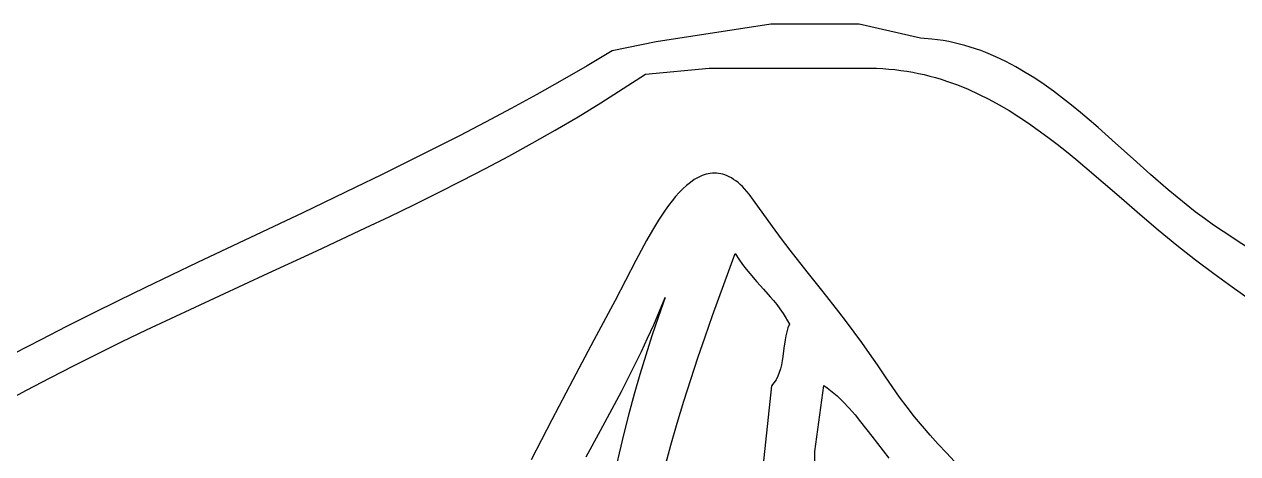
# Model space of a CAD drawing. Extents: x -38.8 to 24, y -17.1 to 3.4.
# Drawn here: x -36.294 to -34.917, y 0.734 to 1.221 of the extents above; entities that cross this region are included whole.
import ezdxf

# ---------------------------------------------------------------- set-up
doc = ezdxf.new("R2010")
doc.units = 0

msp = doc.modelspace()

# ---------------------------------------------------------------- linework, layer by layer
at = {"color": 7, "linetype": 'CONTINUOUS'}
for p, q in [((-35.446435, 1.221447), (-35.576435, 1.201447)), ((-35.346435, 1.221447), (-35.446435, 1.221447)), ((-35.276696, 1.205599), (-35.346435, 1.221447)), ((-35.576435, 1.201447), (-35.626435, 1.191447)), ((-35.26364, 1.204626), (-35.276696, 1.205599)), ((-35.257225, 1.20386), (-35.26364, 1.204626)), ((-35.250881, 1.202913), (-35.257225, 1.20386)), ((-35.244609, 1.20179), (-35.250881, 1.202913)), ((-35.238404, 1.200495), (-35.244609, 1.20179)), ((-35.232267, 1.199034), (-35.238404, 1.200495)), ((-35.226195, 1.197409), (-35.232267, 1.199034)), ((-35.626435, 1.191447), (-35.654813, 1.174448)), ((-35.220185, 1.195627), (-35.226195, 1.197409)), ((-35.214237, 1.193691), (-35.220185, 1.195627)), ((-35.208349, 1.191606), (-35.214237, 1.193691)), ((-35.202518, 1.189376), (-35.208349, 1.191606)), ((-35.191023, 1.184501), (-35.202518, 1.189376)), ((-35.179736, 1.179102), (-35.191023, 1.184501)), ((-35.654813, 1.174448), (-35.68341, 1.157859)), ((-35.588747, 1.164879), (-35.516435, 1.171447)), ((-35.516435, 1.171447), (-35.421435, 1.171447)), ((-35.516435, 1.171447), (-35.516435, 1.171447)), ((-35.421435, 1.171447), (-35.326435, 1.171447)), ((-35.326435, 1.171447), (-35.319416, 1.17113)), ((-35.319416, 1.17113), (-35.312476, 1.170639)), ((-35.312476, 1.170639), (-35.305613, 1.169979)), ((-35.168643, 1.173216), (-35.179736, 1.179102)), ((-35.157729, 1.166878), (-35.168643, 1.173216)), ((-35.68341, 1.157859), (-35.712211, 1.141648)), ((-35.639309, 1.132202), (-35.588747, 1.164879)), ((-35.305613, 1.169979), (-35.298825, 1.169153)), ((-35.298825, 1.169153), (-35.29211, 1.168164)), ((-35.29211, 1.168164), (-35.285467, 1.167017)), ((-35.285467, 1.167017), (-35.278894, 1.165714)), ((-35.278894, 1.165714), (-35.272389, 1.16426)), ((-35.272389, 1.16426), (-35.26595, 1.162658)), ((-35.26595, 1.162658), (-35.259577, 1.160912)), ((-35.259577, 1.160912), (-35.253267, 1.159026)), ((-35.253267, 1.159026), (-35.247018, 1.157003)), ((-35.247018, 1.157003), (-35.234698, 1.152561)), ((-35.14698, 1.160124), (-35.157729, 1.166878)), ((-35.136381, 1.15299), (-35.14698, 1.160124)), ((-35.234698, 1.152561), (-35.222604, 1.147615)), ((-35.222604, 1.147615), (-35.210721, 1.142195)), ((-35.125917, 1.145513), (-35.136381, 1.15299)), ((-35.115574, 1.137729), (-35.125917, 1.145513)), ((-35.712211, 1.141648), (-35.741198, 1.125785)), ((-35.665036, 1.116542), (-35.639309, 1.132202)), ((-35.210721, 1.142195), (-35.199037, 1.136331)), ((-35.199037, 1.136331), (-35.187537, 1.130051)), ((-35.187537, 1.130051), (-35.176207, 1.123384)), ((-35.105337, 1.129674), (-35.115574, 1.137729)), ((-35.095192, 1.121384), (-35.105337, 1.129674)), ((-35.741198, 1.125785), (-35.770352, 1.110237)), ((-35.691032, 1.101292), (-35.665036, 1.116542)), ((-35.176207, 1.123384), (-35.165036, 1.116361)), ((-35.165036, 1.116361), (-35.154007, 1.10901)), ((-35.085123, 1.112895), (-35.095192, 1.121384)), ((-35.770352, 1.110237), (-35.799658, 1.094972)), ((-35.154007, 1.10901), (-35.143109, 1.10136)), ((-35.075116, 1.104244), (-35.085123, 1.112895)), ((-35.05523, 1.086597), (-35.075116, 1.104244)), ((-35.799658, 1.094972), (-35.829098, 1.07996)), ((-35.717279, 1.086421), (-35.691032, 1.101292)), ((-35.143109, 1.10136), (-35.132327, 1.093441)), ((-35.132327, 1.093441), (-35.121648, 1.085282)), ((-35.829098, 1.07996), (-35.858655, 1.065167)), ((-35.743757, 1.071898), (-35.717279, 1.086421)), ((-35.121648, 1.085282), (-35.111058, 1.076913)), ((-35.111058, 1.076913), (-35.100543, 1.068362)), ((-35.035416, 1.068732), (-35.05523, 1.086597)), ((-35.858655, 1.065167), (-35.888311, 1.050563)), ((-35.770445, 1.057691), (-35.743757, 1.071898)), ((-35.100543, 1.068362), (-35.09009, 1.059658)), ((-35.015557, 1.050939), (-35.035416, 1.068732)), ((-35.888311, 1.050563), (-35.918049, 1.036116)), ((-35.797324, 1.043769), (-35.770445, 1.057691)), ((-35.528945, 1.047655), (-35.533397, 1.045069)), ((-35.524428, 1.049733), (-35.528945, 1.047655)), ((-35.519848, 1.051266), (-35.524428, 1.049733)), ((-35.517535, 1.051817), (-35.519848, 1.051266)), ((-35.515207, 1.052219), (-35.517535, 1.051817)), ((-35.512865, 1.052465), (-35.515207, 1.052219)), ((-35.510508, 1.052553), (-35.512865, 1.052465)), ((-35.508138, 1.052477), (-35.510508, 1.052553)), ((-35.505754, 1.052233), (-35.508138, 1.052477)), ((-35.503356, 1.051817), (-35.505754, 1.052233)), ((-35.500946, 1.051223), (-35.503356, 1.051817)), ((-35.498523, 1.050448), (-35.500946, 1.051223)), ((-35.496087, 1.049486), (-35.498523, 1.050448)), ((-35.493639, 1.048333), (-35.496087, 1.049486)), ((-35.49118, 1.046985), (-35.493639, 1.048333)), ((-35.488708, 1.045437), (-35.49118, 1.046985)), ((-35.09009, 1.059658), (-35.069315, 1.041913)), ((-34.995535, 1.033507), (-35.015557, 1.050939)), ((-35.918049, 1.036116), (-35.977703, 1.007565)), ((-35.824373, 1.030101), (-35.797324, 1.043769)), ((-35.546338, 1.034624), (-35.550506, 1.030368)), ((-35.542096, 1.038516), (-35.546338, 1.034624)), ((-35.537782, 1.04201), (-35.542096, 1.038516)), ((-35.533397, 1.045069), (-35.537782, 1.04201)), ((-35.486226, 1.043684), (-35.488708, 1.045437)), ((-35.483732, 1.041723), (-35.486226, 1.043684)), ((-35.481228, 1.039548), (-35.483732, 1.041723)), ((-35.478713, 1.037154), (-35.481228, 1.039548)), ((-35.476189, 1.034538), (-35.478713, 1.037154)), ((-35.47111, 1.028619), (-35.476189, 1.034538)), ((-35.069315, 1.041913), (-35.048624, 1.02391)), ((-34.985426, 1.025016), (-34.995535, 1.033507)), ((-35.851574, 1.016654), (-35.824373, 1.030101)), ((-35.558607, 1.020916), (-35.562536, 1.015791)), ((-35.554596, 1.025787), (-35.558607, 1.020916)), ((-35.550506, 1.030368), (-35.554596, 1.025787)), ((-35.465995, 1.021754), (-35.47111, 1.028619)), ((-35.444508, 0.991774), (-35.465995, 1.021754)), ((-35.048624, 1.02391), (-35.027907, 1.005883)), ((-34.975233, 1.016724), (-34.985426, 1.025016)), ((-35.977703, 1.007565), (-36.097236, 0.950953)), ((-35.878906, 1.003399), (-35.851574, 1.016654)), ((-35.566381, 1.01045), (-35.570139, 1.004929)), ((-35.562536, 1.015791), (-35.566381, 1.01045)), ((-35.027907, 1.005883), (-35.007056, 0.988068)), ((-34.964941, 1.008666), (-34.975233, 1.016724)), ((-34.954535, 1.000879), (-34.964941, 1.008666)), ((-35.906348, 0.990303), (-35.878906, 1.003399)), ((-35.573809, 0.999263), (-35.580871, 0.987647)), ((-35.570139, 1.004929), (-35.573809, 0.999263)), ((-35.434302, 0.978052), (-35.444508, 0.991774)), ((-34.944, 0.993399), (-34.954535, 1.000879)), ((-34.933322, 0.986262), (-34.944, 0.993399)), ((-35.961487, 0.964465), (-35.906348, 0.990303)), ((-35.580871, 0.987647), (-35.58755, 0.975892)), ((-35.424406, 0.965023), (-35.434302, 0.978052)), ((-35.007056, 0.988068), (-34.996546, 0.979312)), ((-34.996546, 0.979312), (-34.985961, 0.970697)), ((-34.890824, 0.958219), (-34.933322, 0.986262)), ((-36.016831, 0.938889), (-35.961487, 0.964465)), ((-35.58755, 0.975892), (-35.599678, 0.953134)), ((-35.405397, 0.940593), (-35.424406, 0.965023)), ((-34.985961, 0.970697), (-34.964513, 0.954005)), ((-36.097236, 0.950953), (-36.15684, 0.922383)), ((-35.599678, 0.953134), (-35.623323, 0.908006)), ((-35.512599, 0.890797), (-35.486906, 0.961151)), ((-35.486906, 0.961151), (-35.482703, 0.954719)), ((-35.482703, 0.954719), (-35.478558, 0.948833)), ((-34.964513, 0.954005), (-34.943853, 0.93865)), ((-36.072222, 0.913324), (-36.016831, 0.938889)), ((-35.478558, 0.948833), (-35.474471, 0.943416)), ((-35.474471, 0.943416), (-35.470438, 0.938392)), ((-35.470438, 0.938392), (-35.462525, 0.929217)), ((-35.387188, 0.917574), (-35.405397, 0.940593)), ((-34.943853, 0.93865), (-34.923089, 0.923564)), ((-35.462525, 0.929217), (-35.454801, 0.920697)), ((-34.923089, 0.923564), (-34.902214, 0.908763)), ((-36.15684, 0.922383), (-36.186541, 0.907922)), ((-36.127499, 0.887519), (-36.072222, 0.913324)), ((-35.579376, 0.880479), (-35.566435, 0.911447)), ((-35.566435, 0.911447), (-35.574103, 0.889675)), ((-35.566435, 0.911447), (-35.566435, 0.911447)), ((-35.454801, 0.920697), (-35.447247, 0.912225)), ((-35.447247, 0.912225), (-35.443528, 0.907816)), ((-35.369486, 0.895055), (-35.387188, 0.917574)), ((-36.186541, 0.907922), (-36.216152, 0.893301)), ((-35.623323, 0.908006), (-35.647182, 0.862891)), ((-35.443528, 0.907816), (-35.439844, 0.903189)), ((-35.439844, 0.903189), (-35.436192, 0.89827)), ((-35.436192, 0.89827), (-35.432571, 0.892981)), ((-35.360734, 0.883699), (-35.369486, 0.895055)), ((-36.216152, 0.893301), (-36.245654, 0.878488)), ((-36.155045, 0.874449), (-36.127499, 0.887519)), ((-35.574103, 0.889675), (-35.581431, 0.86781)), ((-35.521026, 0.866853), (-35.512599, 0.890797)), ((-35.432571, 0.892981), (-35.425411, 0.88099)), ((-35.351999, 0.872127), (-35.360734, 0.883699)), ((-36.245654, 0.878488), (-36.275032, 0.863452)), ((-36.182504, 0.861224), (-36.155045, 0.874449)), ((-35.581431, 0.86781), (-35.588426, 0.845851)), ((-35.586257, 0.865166), (-35.579376, 0.880479)), ((-35.429448, 0.867906), (-35.43031, 0.863274)), ((-35.428384, 0.872424), (-35.429448, 0.867906)), ((-35.427057, 0.876797), (-35.428384, 0.872424)), ((-35.425411, 0.88099), (-35.427057, 0.876797)), ((-35.343245, 0.860225), (-35.351999, 0.872127)), ((-36.275032, 0.863452), (-36.304268, 0.848161)), ((-36.209854, 0.847815), (-36.182504, 0.861224)), ((-35.647182, 0.862891), (-35.671086, 0.81773)), ((-35.593376, 0.849953), (-35.586257, 0.865166)), ((-35.529304, 0.842668), (-35.521026, 0.866853)), ((-35.431655, 0.853803), (-35.432883, 0.844278)), ((-35.43031, 0.863274), (-35.431655, 0.853803)), ((-35.334434, 0.84788), (-35.343245, 0.860225)), ((-36.237077, 0.834188), (-36.209854, 0.847815)), ((-35.60071, 0.834829), (-35.593376, 0.849953)), ((-35.588426, 0.845851), (-35.595093, 0.823796)), ((-35.537383, 0.818243), (-35.529304, 0.842668)), ((-35.432883, 0.844278), (-35.433599, 0.839578)), ((-35.325531, 0.834978), (-35.334434, 0.84788)), ((-36.264152, 0.820314), (-36.237077, 0.834188)), ((-35.608231, 0.819784), (-35.60071, 0.834829)), ((-35.435523, 0.830469), (-35.436848, 0.826126)), ((-35.434459, 0.834964), (-35.435523, 0.830469)), ((-35.433599, 0.839578), (-35.434459, 0.834964)), ((-35.316499, 0.821405), (-35.325531, 0.834978)), ((-36.29106, 0.806161), (-36.264152, 0.820314)), ((-35.671086, 0.81773), (-35.694868, 0.772466)), ((-35.615916, 0.804807), (-35.608231, 0.819784)), ((-35.595093, 0.823796), (-35.601441, 0.801641)), ((-35.545214, 0.793582), (-35.537383, 0.818243)), ((-35.442971, 0.814341), (-35.445922, 0.810939)), ((-35.440514, 0.818029), (-35.442971, 0.814341)), ((-35.438492, 0.821968), (-35.440514, 0.818029)), ((-35.436848, 0.826126), (-35.438492, 0.821968)), ((-35.300351, 0.798083), (-35.316499, 0.821405)), ((-36.31778, 0.791697), (-36.29106, 0.806161)), ((-35.623737, 0.789887), (-35.615916, 0.804807)), ((-35.601441, 0.801641), (-35.607475, 0.779386)), ((-35.445922, 0.810939), (-35.456435, 0.711447)), ((-35.396435, 0.736447), (-35.386435, 0.811447)), ((-35.386435, 0.811447), (-35.38252, 0.808726)), ((-35.386435, 0.811447), (-35.386435, 0.811447)), ((-35.38252, 0.808726), (-35.378706, 0.805843)), ((-35.378706, 0.805843), (-35.374987, 0.802808)), ((-35.374987, 0.802808), (-35.371354, 0.799631)), ((-35.371354, 0.799631), (-35.364321, 0.792886)), ((-35.639691, 0.760177), (-35.623737, 0.789887)), ((-35.552748, 0.768687), (-35.545214, 0.793582)), ((-35.364321, 0.792886), (-35.357548, 0.785685)), ((-35.357548, 0.785685), (-35.350979, 0.778104)), ((-35.291949, 0.786904), (-35.300351, 0.798083)), ((-35.283349, 0.776017), (-35.291949, 0.786904)), ((-35.694868, 0.772466), (-35.718357, 0.727041)), ((-35.607475, 0.779386), (-35.613204, 0.757029)), ((-35.350979, 0.778104), (-35.344554, 0.770218)), ((-35.274568, 0.7654), (-35.283349, 0.776017)), ((-35.655888, 0.730569), (-35.639691, 0.760177)), ((-35.559936, 0.743562), (-35.552748, 0.768687)), ((-35.344554, 0.770218), (-35.331907, 0.753836)), ((-35.265621, 0.755031), (-35.274568, 0.7654)), ((-35.613204, 0.757029), (-35.618633, 0.734567)), ((-35.331907, 0.753836), (-35.319142, 0.737147)), ((-35.256524, 0.744889), (-35.265621, 0.755031)), ((-35.247292, 0.734953), (-35.256524, 0.744889)), ((-35.618633, 0.734567), (-35.62377, 0.711998)), ((-35.566728, 0.718208), (-35.559936, 0.743562)), ((-35.396435, 0.671447), (-35.396435, 0.736447)), ((-35.319142, 0.737147), (-35.312571, 0.728877)), ((-35.237942, 0.725199), (-35.247292, 0.734953))]:
    msp.add_line(p, q, dxfattribs=at)

doc.saveas('drawing.dxf')
